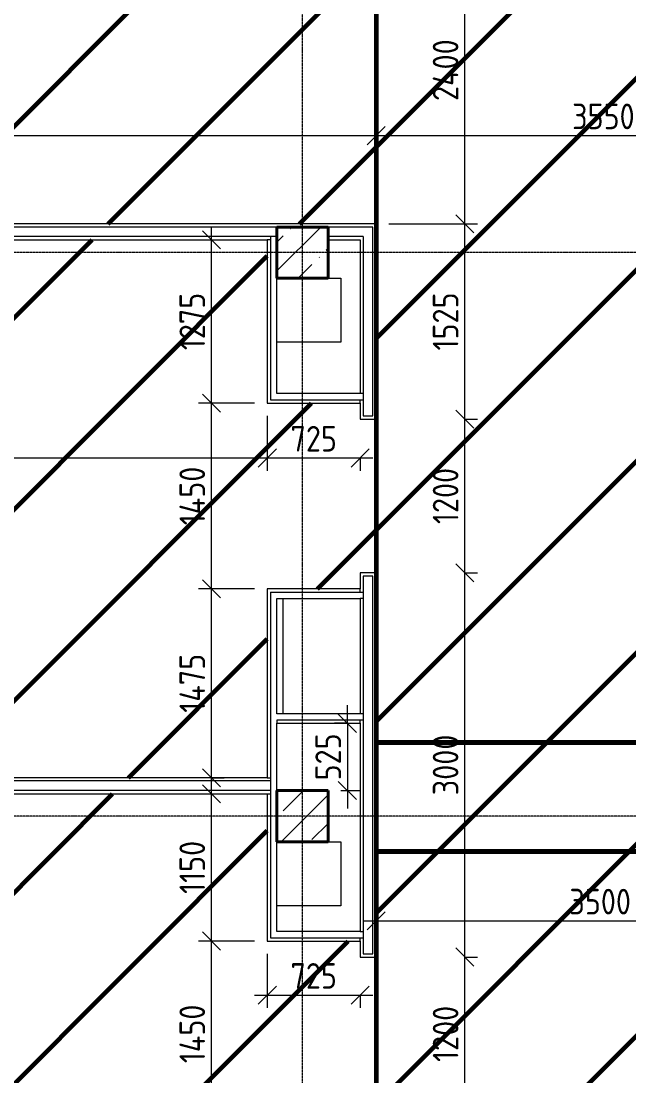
# Model space of a CAD drawing. Header units: millimetres. Extents: x -56773 to 323062, y -262288 to 76460.
# Drawn here: x -14514 to -9767, y -51888 to -43652 of the extents above; entities that cross this region are included whole.
import ezdxf

# ---------------------------------------------------------------- set-up
doc = ezdxf.new("R2010")
doc.units = ezdxf.units.MM
doc.linetypes.add('ADSK_Линия сетки', pattern=[25, 20, -2.5, 0, -2.5])
for name, color, linetype, lineweight in [('1.1)Стяжка керамзит  2 этаж', 5, 'Continuous', 60), ('Несущие колонны', 7, 'Continuous', 18), ('Оси', 7, 'Continuous', 9), ('Перекрытие', 7, 'Continuous', 18), ('Размеры', 7, 'Continuous', 9), ('Стены несущие', 7, 'Continuous', 30), ('Стены отделка', 7, 'Continuous', 30), ('Стены штриховка', 7, 'Continuous', 9)]:
    doc.layers.add(name, color=color, linetype=linetype, lineweight=lineweight)
doc.styles.add('GOST Common_3', font='', dxfattribs={"width": 0.9, "height": 200})
doc.styles.get('GOST Common_3').set_extended_font_data('GOST Common')
doc.dimstyles.new('ADSK_Основной_2_0_2', dxfattribs={"dimscale": 304.8, "dimtxt": 201.142999, "dimasz": 0.463911, "dimexe": 0.328084, "dimexo": 0.328084, "dimgap": 0.164042, "dimtad": 1, "dimdec": 3, "dimrnd": 0.001, "dimdsep": 46, "dimtxsty": 'GOST Common_3', "dimblk1": 'OBLIQUE', "dimblk2": 'OBLIQUE', "dimsah": 1, "dimcen": 0.09, "dimdle": 0.328084, "dimazin": 2, "dimtfac": 1, "dimtdec": 4, "dimtix": 1, "dimtmove": 0, "dimatfit": 3, "dimfxl": 1, "dimtvp": 1, "dimtolj": 1, "dimtzin": 0, "dimlwd": 20, "dimlwe": 20, "dimarcsym": 2})
pattern_1 = [(45, (1283.93, -48864.63), (-224.5064, 224.5064), []), (45, (1508.44, -48864.63), (-224.5064, 224.5064), [396.875, -79.375, 3.353, -76.022])]

# ---------------------------------------------------------------- blocks, each defined once
blk = doc.blocks.new('ADSK_КолоннаЖБ_Прямоугольная - 400x400 мм-1807142-Кладочный план 1-го этажа')
at = {"layer": 'Несущие колонны', "lineweight": 40}
for p, q in [((-200, 200), (200, 200)), ((-200, -200), (-200, 200)), ((200, 200), (200, -200)), ((200, -200), (-200, -200))]:
    blk.add_line(p, q, dxfattribs=at)
blk = doc.blocks.new('_Oblique')
at = {"color": 0, "linetype": 'ByBlock', "lineweight": -2}
blk.add_line((-0.5, -0.5), (0.5, 0.5), dxfattribs=at)
blk = doc.blocks.new('*D4036')
at = {"layer": 'Defpoints', "color": 0, "transparency": 16777216}
for p in [(-11148.4, -50959.7), (-11048.5, -50959.7), (-11148.4, -52159.7)]:
    blk.add_point(p, dxfattribs=at)
at = {"layer": 'Размеры', "color": 0, "lineweight": 20, "transparency": 16777216}
for p, q in [((-11048.5, -52259.7), (-11048.5, -50859.7)), ((-11048.4, -50959.7), (-10948.5, -50959.7)), ((-11048.4, -52159.7), (-10948.5, -52159.7))]:
    blk.add_line(p, q, dxfattribs=at)
at = {"layer": 'Размеры', "color": 0, "lineweight": 20, "transparency": 16777216, "xscale": 141.4, "yscale": 141.4, "zscale": 141.4}
for p, rotation in [((-11048.5, -50959.7), 90), ((-11048.5, -52159.7), 270)]:
    blk.add_blockref('_Oblique', p, dxfattribs=dict(at, rotation=rotation))
at = {"layer": 'Размеры', "color": 0, "lineweight": 9, "transparency": 16777216, "insert": (-11198.5, -51559.7), "char_height": 200, "width": 560.473, "attachment_point": 5, "rotation": 90, "style": 'GOST Common_3'}
blk.add_mtext('\\A1;1200', dxfattribs=at)
blk = doc.blocks.new('*D4037')
at = {"layer": 'Defpoints', "color": 0, "transparency": 16777216}
for p in [(-11148.4, -47959.7), (-11048.5, -47959.7), (-11148.4, -50959.7)]:
    blk.add_point(p, dxfattribs=at)
at = {"layer": 'Размеры', "color": 0, "lineweight": 20, "transparency": 16777216}
for p, q in [((-11048.5, -51059.7), (-11048.5, -47859.7)), ((-11048.4, -47959.7), (-10948.5, -47959.7)), ((-11048.4, -50959.7), (-10948.5, -50959.7))]:
    blk.add_line(p, q, dxfattribs=at)
at = {"layer": 'Размеры', "color": 0, "lineweight": 20, "transparency": 16777216, "xscale": 141.4, "yscale": 141.4, "zscale": 141.4}
for p, rotation in [((-11048.5, -47959.7), 90), ((-11048.5, -50959.7), 270)]:
    blk.add_blockref('_Oblique', p, dxfattribs=dict(at, rotation=rotation))
at = {"layer": 'Размеры', "color": 0, "lineweight": 9, "transparency": 16777216, "insert": (-11198.5, -49459.7), "char_height": 200, "width": 605.475, "attachment_point": 5, "rotation": 90, "style": 'GOST Common_3'}
blk.add_mtext('\\A1;3000', dxfattribs=at)
blk = doc.blocks.new('*D4038')
at = {"layer": 'Defpoints', "color": 0, "transparency": 16777216}
for p in [(-11148.4, -46759.7), (-11048.5, -46759.7), (-11148.4, -47959.7)]:
    blk.add_point(p, dxfattribs=at)
at = {"layer": 'Размеры', "color": 0, "lineweight": 20, "transparency": 16777216}
for p, q in [((-11048.5, -48059.7), (-11048.5, -46659.7)), ((-11048.4, -46759.7), (-10948.5, -46759.7)), ((-11048.4, -47959.7), (-10948.5, -47959.7))]:
    blk.add_line(p, q, dxfattribs=at)
at = {"layer": 'Размеры', "color": 0, "lineweight": 20, "transparency": 16777216, "xscale": 141.4, "yscale": 141.4, "zscale": 141.4}
for p, rotation in [((-11048.5, -46759.7), 90), ((-11048.5, -47959.7), 270)]:
    blk.add_blockref('_Oblique', p, dxfattribs=dict(at, rotation=rotation))
at = {"layer": 'Размеры', "color": 0, "lineweight": 9, "transparency": 16777216, "insert": (-11198.5, -47359.7), "char_height": 200, "width": 560.473, "attachment_point": 5, "rotation": 90, "style": 'GOST Common_3'}
blk.add_mtext('\\A1;1200', dxfattribs=at)
blk = doc.blocks.new('*D4039')
at = {"layer": 'Defpoints', "color": 0, "transparency": 16777216}
for p in [(-11741.1, -45234.7), (-11048.5, -45234.7), (-11148.4, -46759.7)]:
    blk.add_point(p, dxfattribs=at)
at = {"layer": 'Размеры', "color": 0, "lineweight": 20, "transparency": 16777216}
for p, q in [((-11048.5, -46859.7), (-11048.5, -45134.7)), ((-11641.1, -45234.7), (-10948.5, -45234.7)), ((-11048.4, -46759.7), (-10948.5, -46759.7))]:
    blk.add_line(p, q, dxfattribs=at)
at = {"layer": 'Размеры', "color": 0, "lineweight": 20, "transparency": 16777216, "xscale": 141.4, "yscale": 141.4, "zscale": 141.4}
for p, rotation in [((-11048.5, -45234.7), 90), ((-11048.5, -46759.7), 270)]:
    blk.add_blockref('_Oblique', p, dxfattribs=dict(at, rotation=rotation))
at = {"layer": 'Размеры', "color": 0, "lineweight": 9, "transparency": 16777216, "insert": (-11198.5, -45997.2), "char_height": 200, "width": 560.473, "attachment_point": 5, "rotation": 90, "style": 'GOST Common_3'}
blk.add_mtext('\\A1;1525', dxfattribs=at)
blk = doc.blocks.new('*D4040')
at = {"layer": 'Defpoints', "color": 0, "transparency": 16777216}
for p in [(-11616.1, -42834.7), (-11048.5, -42834.7), (-11741.1, -45234.7)]:
    blk.add_point(p, dxfattribs=at)
at = {"layer": 'Размеры', "color": 0, "lineweight": 20, "transparency": 16777216}
for p, q in [((-11048.5, -45334.7), (-11048.5, -42734.7)), ((-11516.1, -42834.7), (-10948.5, -42834.7)), ((-11641.1, -45234.7), (-10948.5, -45234.7))]:
    blk.add_line(p, q, dxfattribs=at)
at = {"layer": 'Размеры', "color": 0, "lineweight": 20, "transparency": 16777216, "xscale": 141.4, "yscale": 141.4, "zscale": 141.4}
for p, rotation in [((-11048.5, -42834.7), 90), ((-11048.5, -45234.7), 270)]:
    blk.add_blockref('_Oblique', p, dxfattribs=dict(at, rotation=rotation))
at = {"layer": 'Размеры', "color": 0, "lineweight": 9, "transparency": 16777216, "insert": (-11198.5, -44034.7), "char_height": 200, "width": 625.93, "attachment_point": 5, "rotation": 90, "style": 'GOST Common_3'}
blk.add_mtext('\\A1;2400', dxfattribs=at)
blk = doc.blocks.new('*D4077')
at = {"layer": 'Defpoints', "color": 0, "transparency": 16777216}
for p in [(-18266.1, -44446.1), (-11741.1, -44546.1), (-11741.1, -45234.7)]:
    blk.add_point(p, dxfattribs=at)
at = {"layer": 'Размеры', "color": 0, "lineweight": 20, "transparency": 16777216}
for p, q in [((-11741.1, -45134.7), (-11741.1, -44446.1)), ((-18366.1, -44546.1), (-11641.1, -44546.1)), ((-18266.1, -44546.1), (-18266.1, -44646.1))]:
    blk.add_line(p, q, dxfattribs=at)
at = {"layer": 'Размеры', "color": 0, "lineweight": 20, "transparency": 16777216, "xscale": 141.4, "yscale": 141.4, "zscale": 141.4, "rotation": 180}
blk.add_blockref('_Oblique', (-18266.1, -44546.1), dxfattribs=at)
at = {"layer": 'Размеры', "color": 0, "lineweight": 20, "transparency": 16777216, "xscale": 141.4, "yscale": 141.4, "zscale": 141.4}
blk.add_blockref('_Oblique', (-11741.1, -44546.1), dxfattribs=at)
at = {"layer": 'Размеры', "color": 0, "lineweight": 9, "transparency": 16777216, "insert": (-15003.6, -44396.1), "char_height": 200, "width": 605.475, "attachment_point": 5, "style": 'GOST Common_3'}
blk.add_mtext('\\A1;6525', dxfattribs=at)
blk = doc.blocks.new('*D4078')
at = {"layer": 'Defpoints', "color": 0, "transparency": 16777216}
for p in [(-8191.1, -44546.1), (-8191.1, -44784.7), (-11741.1, -45234.7)]:
    blk.add_point(p, dxfattribs=at)
at = {"layer": 'Размеры', "color": 0, "lineweight": 20, "transparency": 16777216}
for p, q in [((-11741.1, -45134.7), (-11741.1, -44446.1)), ((-8191.1, -44684.7), (-8191.1, -44446.1)), ((-11841.1, -44546.1), (-8091.1, -44546.1))]:
    blk.add_line(p, q, dxfattribs=at)
at = {"layer": 'Размеры', "color": 0, "lineweight": 20, "transparency": 16777216, "xscale": 141.4, "yscale": 141.4, "zscale": 141.4, "rotation": 180}
blk.add_blockref('_Oblique', (-11741.1, -44546.1), dxfattribs=at)
at = {"layer": 'Размеры', "color": 0, "lineweight": 20, "transparency": 16777216, "xscale": 141.4, "yscale": 141.4, "zscale": 141.4}
blk.add_blockref('_Oblique', (-8191.1, -44546.1), dxfattribs=at)
at = {"layer": 'Размеры', "color": 0, "lineweight": 9, "transparency": 16777216, "insert": (-9966.1, -44396.1), "char_height": 200, "width": 605.475, "attachment_point": 5, "style": 'GOST Common_3'}
blk.add_mtext('\\A1;3550', dxfattribs=at)
blk = doc.blocks.new('*D3918')
at = {"layer": 'Defpoints', "color": 0, "transparency": 16777216}
for p in [(-13027.2, -48084.7), (-12591.1, -48084.7), (-13127.1, -49559.7)]:
    blk.add_point(p, dxfattribs=at)
at = {"layer": 'Размеры', "color": 0, "lineweight": 20, "transparency": 16777216}
for p, q in [((-13027.2, -49659.7), (-13027.2, -47984.7)), ((-12691.1, -48084.7), (-13127.2, -48084.7)), ((-13027.1, -49559.7), (-12927.2, -49559.7))]:
    blk.add_line(p, q, dxfattribs=at)
at = {"layer": 'Размеры', "color": 0, "lineweight": 20, "transparency": 16777216, "xscale": 141.4, "yscale": 141.4, "zscale": 141.4}
for p, rotation in [((-13027.2, -48084.7), 90), ((-13027.2, -49559.7), 270)]:
    blk.add_blockref('_Oblique', p, dxfattribs=dict(at, rotation=rotation))
at = {"layer": 'Размеры', "color": 0, "lineweight": 9, "transparency": 16777216, "insert": (-13177.2, -48822.2), "char_height": 200, "width": 580.928, "attachment_point": 5, "rotation": 90, "style": 'GOST Common_3'}
blk.add_mtext('\\A1;1475', dxfattribs=at)
blk = doc.blocks.new('*D3919')
at = {"layer": 'Defpoints', "color": 0, "transparency": 16777216}
for p in [(-13027.2, -46634.7), (-12591.1, -46634.7), (-12591.1, -48084.7)]:
    blk.add_point(p, dxfattribs=at)
at = {"layer": 'Размеры', "color": 0, "lineweight": 20, "transparency": 16777216}
for p, q in [((-13027.2, -48184.7), (-13027.2, -46534.7)), ((-12691.1, -46634.7), (-13127.2, -46634.7)), ((-12691.1, -48084.7), (-13127.2, -48084.7))]:
    blk.add_line(p, q, dxfattribs=at)
at = {"layer": 'Размеры', "color": 0, "lineweight": 20, "transparency": 16777216, "xscale": 141.4, "yscale": 141.4, "zscale": 141.4}
for p, rotation in [((-13027.2, -46634.7), 90), ((-13027.2, -48084.7), 270)]:
    blk.add_blockref('_Oblique', p, dxfattribs=dict(at, rotation=rotation))
at = {"layer": 'Размеры', "color": 0, "lineweight": 9, "transparency": 16777216, "insert": (-13177.2, -47359.7), "char_height": 200, "width": 580.928, "attachment_point": 5, "rotation": 90, "style": 'GOST Common_3'}
blk.add_mtext('\\A1;1450', dxfattribs=at)
blk = doc.blocks.new('*D3920')
at = {"layer": 'Defpoints', "color": 0, "transparency": 16777216}
for p in [(-13127.1, -45359.7), (-13027.2, -45359.7), (-12591.1, -46634.7)]:
    blk.add_point(p, dxfattribs=at)
at = {"layer": 'Размеры', "color": 0, "lineweight": 20, "transparency": 16777216}
for p, q in [((-13027.2, -46734.7), (-13027.2, -45259.7)), ((-13027.1, -45359.7), (-12927.2, -45359.7)), ((-12691.1, -46634.7), (-13127.2, -46634.7))]:
    blk.add_line(p, q, dxfattribs=at)
at = {"layer": 'Размеры', "color": 0, "lineweight": 20, "transparency": 16777216, "xscale": 141.4, "yscale": 141.4, "zscale": 141.4}
for p, rotation in [((-13027.2, -45359.7), 90), ((-13027.2, -46634.7), 270)]:
    blk.add_blockref('_Oblique', p, dxfattribs=dict(at, rotation=rotation))
at = {"layer": 'Размеры', "color": 0, "lineweight": 9, "transparency": 16777216, "insert": (-13177.2, -45997.2), "char_height": 200, "width": 560.473, "attachment_point": 5, "rotation": 90, "style": 'GOST Common_3'}
blk.add_mtext('\\A1;1275', dxfattribs=at)
blk = doc.blocks.new('*D3922')
at = {"layer": 'Defpoints', "color": 0, "transparency": 16777216}
for p in [(-13027.2, -50834.7), (-12591.1, -50834.7), (-12591.1, -52284.7)]:
    blk.add_point(p, dxfattribs=at)
at = {"layer": 'Размеры', "color": 0, "lineweight": 20, "transparency": 16777216}
for p, q in [((-13027.2, -52384.7), (-13027.2, -50734.7)), ((-12691.1, -50834.7), (-13127.2, -50834.7)), ((-12691.1, -52284.7), (-13127.2, -52284.7))]:
    blk.add_line(p, q, dxfattribs=at)
at = {"layer": 'Размеры', "color": 0, "lineweight": 20, "transparency": 16777216, "xscale": 141.4, "yscale": 141.4, "zscale": 141.4}
for p, rotation in [((-13027.2, -50834.7), 90), ((-13027.2, -52284.7), 270)]:
    blk.add_blockref('_Oblique', p, dxfattribs=dict(at, rotation=rotation))
at = {"layer": 'Размеры', "color": 0, "lineweight": 9, "transparency": 16777216, "insert": (-13177.2, -51559.7), "char_height": 200, "width": 580.928, "attachment_point": 5, "rotation": 90, "style": 'GOST Common_3'}
blk.add_mtext('\\A1;1450', dxfattribs=at)
blk = doc.blocks.new('*D3923')
at = {"layer": 'Defpoints', "color": 0, "transparency": 16777216}
for p in [(-13127.1, -49684.7), (-13027.2, -49684.7), (-12591.1, -50834.7)]:
    blk.add_point(p, dxfattribs=at)
at = {"layer": 'Размеры', "color": 0, "lineweight": 20, "transparency": 16777216}
for p, q in [((-13027.2, -50934.7), (-13027.2, -49584.7)), ((-13027.1, -49684.7), (-12927.2, -49684.7)), ((-12691.1, -50834.7), (-13127.2, -50834.7))]:
    blk.add_line(p, q, dxfattribs=at)
at = {"layer": 'Размеры', "color": 0, "lineweight": 20, "transparency": 16777216, "xscale": 141.4, "yscale": 141.4, "zscale": 141.4}
for p, rotation in [((-13027.2, -49684.7), 90), ((-13027.2, -50834.7), 270)]:
    blk.add_blockref('_Oblique', p, dxfattribs=dict(at, rotation=rotation))
at = {"layer": 'Размеры', "color": 0, "lineweight": 9, "transparency": 16777216, "insert": (-13177.2, -50259.7), "char_height": 200, "width": 515.472, "attachment_point": 5, "rotation": 90, "style": 'GOST Common_3'}
blk.add_mtext('\\A1;1150', dxfattribs=at)
blk = doc.blocks.new('*D3928')
at = {"layer": 'Defpoints', "color": 0, "transparency": 16777216}
for p in [(-18116.1, -45659.7), (-12591.1, -46634.7), (-12591.1, -47062.9)]:
    blk.add_point(p, dxfattribs=at)
at = {"layer": 'Размеры', "color": 0, "lineweight": 20, "transparency": 16777216}
for p, q in [((-18116.1, -45759.7), (-18116.1, -47162.9)), ((-12591.1, -46734.7), (-12591.1, -47162.9)), ((-18216.1, -47062.9), (-12491.1, -47062.9))]:
    blk.add_line(p, q, dxfattribs=at)
at = {"layer": 'Размеры', "color": 0, "lineweight": 20, "transparency": 16777216, "xscale": 141.4, "yscale": 141.4, "zscale": 141.4, "rotation": 180}
blk.add_blockref('_Oblique', (-18116.1, -47062.9), dxfattribs=at)
at = {"layer": 'Размеры', "color": 0, "lineweight": 20, "transparency": 16777216, "xscale": 141.4, "yscale": 141.4, "zscale": 141.4}
blk.add_blockref('_Oblique', (-12591.1, -47062.9), dxfattribs=at)
at = {"layer": 'Размеры', "color": 0, "lineweight": 9, "transparency": 16777216, "insert": (-15353.6, -46912.9), "char_height": 200, "width": 605.475, "attachment_point": 5, "style": 'GOST Common_3'}
blk.add_mtext('\\A1;5525', dxfattribs=at)
blk = doc.blocks.new('*D3929')
at = {"layer": 'Defpoints', "color": 0, "transparency": 16777216}
for p in [(-12591.1, -46634.7), (-11866.1, -46962.9), (-11866.1, -47062.9)]:
    blk.add_point(p, dxfattribs=at)
at = {"layer": 'Размеры', "color": 0, "lineweight": 20, "transparency": 16777216}
for p, q in [((-12591.1, -46734.7), (-12591.1, -47162.9)), ((-12691.1, -47062.9), (-11766.1, -47062.9)), ((-11866.1, -47062.9), (-11866.1, -47162.9))]:
    blk.add_line(p, q, dxfattribs=at)
at = {"layer": 'Размеры', "color": 0, "lineweight": 20, "transparency": 16777216, "xscale": 141.4, "yscale": 141.4, "zscale": 141.4, "rotation": 180}
blk.add_blockref('_Oblique', (-12591.1, -47062.9), dxfattribs=at)
at = {"layer": 'Размеры', "color": 0, "lineweight": 20, "transparency": 16777216, "xscale": 141.4, "yscale": 141.4, "zscale": 141.4}
blk.add_blockref('_Oblique', (-11866.1, -47062.9), dxfattribs=at)
at = {"layer": 'Размеры', "color": 0, "lineweight": 9, "transparency": 16777216, "insert": (-12228.6, -46912.9), "char_height": 200, "width": 454.106, "attachment_point": 5, "style": 'GOST Common_3'}
blk.add_mtext('\\A1;725', dxfattribs=at)
blk = doc.blocks.new('*D3930')
at = {"layer": 'Defpoints', "color": 0, "transparency": 16777216}
for p in [(-12591.1, -50834.7), (-11866.1, -51156.9), (-11866.1, -51256.9)]:
    blk.add_point(p, dxfattribs=at)
at = {"layer": 'Размеры', "color": 0, "lineweight": 20, "transparency": 16777216}
for p, q in [((-12591.1, -50934.7), (-12591.1, -51356.9)), ((-12691.1, -51256.9), (-11766.1, -51256.9)), ((-11866.1, -51256.9), (-11866.1, -51356.9))]:
    blk.add_line(p, q, dxfattribs=at)
at = {"layer": 'Размеры', "color": 0, "lineweight": 20, "transparency": 16777216, "xscale": 141.4, "yscale": 141.4, "zscale": 141.4, "rotation": 180}
blk.add_blockref('_Oblique', (-12591.1, -51256.9), dxfattribs=at)
at = {"layer": 'Размеры', "color": 0, "lineweight": 20, "transparency": 16777216, "xscale": 141.4, "yscale": 141.4, "zscale": 141.4}
blk.add_blockref('_Oblique', (-11866.1, -51256.9), dxfattribs=at)
at = {"layer": 'Размеры', "color": 0, "lineweight": 9, "transparency": 16777216, "insert": (-12228.6, -51106.9), "char_height": 200, "width": 454.106, "attachment_point": 5, "style": 'GOST Common_3'}
blk.add_mtext('\\A1;725', dxfattribs=at)
blk = doc.blocks.new('*D3933')
at = {"layer": 'Defpoints', "color": 0, "transparency": 16777216}
for p in [(-11865.6, -49134.7), (-12116.1, -49659.7), (-11965.6, -49659.7)]:
    blk.add_point(p, dxfattribs=at)
at = {"layer": 'Размеры', "color": 0, "lineweight": 20, "transparency": 16777216}
for p, q in [((-11965.6, -49134.7), (-11965.6, -48993.3)), ((-11965.6, -49134.7), (-12065.6, -49134.7)), ((-11965.6, -49134.7), (-11965.6, -49659.7)), ((-12016.1, -49659.7), (-11865.6, -49659.7)), ((-11965.6, -49659.7), (-11965.6, -49801.1))]:
    blk.add_line(p, q, dxfattribs=at)
at = {"layer": 'Размеры', "color": 0, "lineweight": 20, "transparency": 16777216, "xscale": 141.4, "yscale": 141.4, "zscale": 141.4}
for p, rotation in [((-11965.6, -49134.7), 270), ((-11965.6, -49659.7), 90)]:
    blk.add_blockref('_Oblique', p, dxfattribs=dict(at, rotation=rotation))
at = {"layer": 'Размеры', "color": 0, "lineweight": 9, "transparency": 16777216, "insert": (-12115.6, -49397.2), "char_height": 200, "width": 454.106, "attachment_point": 5, "rotation": 90, "style": 'GOST Common_3'}
blk.add_mtext('\\A1;525', dxfattribs=at)
blk = doc.blocks.new('*D3934')
at = {"layer": 'Defpoints', "color": 0, "transparency": 16777216}
for p in [(-8241.1, -50134.7), (-11741.1, -50577.1), (-8241.1, -50677)]:
    blk.add_point(p, dxfattribs=at)
at = {"layer": 'Размеры', "color": 0, "lineweight": 20, "transparency": 16777216}
for p, q in [((-8241.1, -50234.7), (-8241.1, -50777)), ((-11841.1, -50677), (-8141.1, -50677)), ((-11741.1, -50677.1), (-11741.1, -50777))]:
    blk.add_line(p, q, dxfattribs=at)
at = {"layer": 'Размеры', "color": 0, "lineweight": 20, "transparency": 16777216, "xscale": 141.4, "yscale": 141.4, "zscale": 141.4, "rotation": 180}
blk.add_blockref('_Oblique', (-11741.1, -50677), dxfattribs=at)
at = {"layer": 'Размеры', "color": 0, "lineweight": 20, "transparency": 16777216, "xscale": 141.4, "yscale": 141.4, "zscale": 141.4}
blk.add_blockref('_Oblique', (-8241.1, -50677), dxfattribs=at)
at = {"layer": 'Размеры', "color": 0, "lineweight": 9, "transparency": 16777216, "insert": (-9991.1, -50527), "char_height": 200, "width": 605.475, "attachment_point": 5, "style": 'GOST Common_3'}
blk.add_mtext('\\A1;3500', dxfattribs=at)

msp = doc.modelspace()

# ---------------------------------------------------------------- hatches: boundary and pattern name
at = {"layer": '1.1)Стяжка керамзит  2 этаж', "transparency": 33554687}
h = msp.add_hatch(dxfattribs=at)
h.set_pattern_fill('ANSI31', color=5, scale=333)
h.paths.add_polyline_path([(3658.9343, -39509.6624), (3283.9343, -39509.6624), (1683.9343, -39509.6624), (483.9343, -39509.6624), (-716.0657, -39509.6624), (-1641.0657, -39509.6624), (-1641.0657, -41084.6624), (-2391.0657, -41084.6624), (-2391.0657, -41134.6624), (-2391.0657, -41359.6624), (-2391.0657, -41409.6624), (-2491.0657, -41409.6624), (-2491.0657, -42609.6624), (-2391.0657, -42609.6624), (-2391.0657, -42659.6624), (-2391.0657, -45134.6624), (-2391.0657, -45184.6624), (-2366.0657, -45184.6624), (3658.9343, -45184.6624)])
h.paths.add_polyline_path([(-5466.0657, -50134.6624), (-11741.0657, -50134.6624), (-11741.0657, -55809.6624), (-8116.0657, -55809.6624), (-8116.0657, -55659.6624), (-7716.0657, -55659.6624), (-7716.0657, -55809.6624), (-5466.0657, -55809.6624)])
h.paths.add_polyline_path([(-11741.0657, -53484.6624), (-11866.0657, -53484.6624), (-11866.0657, -53359.6624), (-12591.0657, -53359.6624), (-12591.0657, -52809.6624), (-18266.0657, -52809.6624), (-18266.0657, -55659.6624), (-18116.0657, -55659.6624), (-18116.0657, -55809.6624), (-17516.0657, -55809.6624), (-15916.0657, -55809.6624), (-14716.0657, -55809.6624), (-13116.0657, -55809.6624), (-12591.0657, -55809.6624), (-12591.0657, -54809.6624), (-11866.0657, -54809.6624), (-11866.0657, -54684.6624), (-11741.0657, -54684.6624)])
h.paths.add_polyline_path([(-11741.0657, -50959.6624), (-11866.0657, -50959.6624), (-11866.0657, -50834.6624), (-12591.0657, -50834.6624), (-12591.0657, -49684.6624), (-18116.0657, -49684.6624), (-18116.0657, -50059.6624), (-18266.0657, -50059.6624), (-18266.0657, -50659.6624), (-18266.0657, -52259.6624), (-18266.0657, -52684.6624), (-12591.0657, -52684.6624), (-12591.0657, -52284.6624), (-11866.0657, -52284.6624), (-11866.0657, -52159.6624), (-11741.0657, -52159.6624)])
h.paths.add_polyline_path([(-12591.0657, -48084.6624), (-11866.0657, -48084.6624), (-11866.0657, -47959.6624), (-11741.0657, -47959.6624), (-11741.0657, -46759.6624), (-11866.0657, -46759.6624), (-11866.0657, -46634.6624), (-12591.0657, -46634.6624), (-12591.0657, -45359.6624), (-18116.0657, -45359.6624), (-18116.0657, -45659.6624), (-18266.0657, -45659.6624), (-18266.0657, -46859.6624), (-18266.0657, -48459.6624), (-18266.0657, -49559.6624), (-12591.0657, -49559.6624)])
h.paths.add_polyline_path([(-8241.0657, -49284.6624), (-11741.0657, -49284.6624), (-11741.0657, -50134.6624), (-8241.0657, -50134.6624)])
h.paths.add_polyline_path([(-2491.0657, -39229.6624), (-2506.0657, -39229.6624), (-3396.0657, -39229.6624), (-3446.0657, -39229.6624), (-4366.0657, -39229.6624), (-4416.0657, -39229.6624), (-4466.0657, -39229.6624), (-7641.0657, -39229.6624), (-7641.0657, -40134.6624), (-8191.0657, -40134.6624), (-8191.0657, -39229.6624), (-11616.0657, -39229.6624), (-11616.0657, -42834.6624), (-11741.0657, -42834.6624), (-11741.0657, -49284.6624), (-8241.0657, -49284.6624), (-2491.0657, -49284.6624)])
h.paths.add_polyline_path([(-8191.0657, -45984.6624), (-8191.0657, -44784.6624), (-7391.0657, -44784.6624), (-7391.0657, -45984.6624)], flags=16)
h.paths.add_polyline_path([(-8166.0657, -45959.6624), (-8166.0657, -44809.6624), (-7416.0657, -44809.6624), (-7416.0657, -45959.6624)], flags=0)
h.paths.add_polyline_path([(-8116.0657, -45909.6624), (-8116.0657, -44859.6624), (-7466.0657, -44859.6624), (-7466.0657, -45909.6624)], flags=0)
h.paths.add_polyline_path([(-8116.0657, -45659.6624), (-8116.0657, -45259.6624), (-7716.0657, -45259.6624), (-7716.0657, -45659.6624)], flags=0)
h.paths.add_polyline_path([(-11741.0657, -42834.6624), (-11866.0657, -42834.6624), (-11866.0657, -42709.6624), (-11741.0657, -42709.6624), (-11741.0657, -40234.6624), (-13941.0657, -40234.6624), (-13941.0657, -42709.6624), (-13066.0657, -42709.6624), (-13066.0657, -42834.6624), (-14271.0657, -42834.6624), (-14271.0657, -42709.6624), (-14241.0657, -42709.6624), (-14241.0657, -40509.6624), (-14391.0657, -40509.6624), (-14391.0657, -40384.6624), (-14241.0657, -40384.6624), (-14241.0657, -38334.6624), (-15516.0657, -38334.6624), (-15516.0657, -40384.6624), (-15291.0657, -40384.6624), (-15291.0657, -40509.6624), (-15516.0657, -40509.6624), (-15516.0657, -41509.6624), (-15691.0657, -41509.6624), (-15691.0657, -42709.6624), (-15171.0657, -42709.6624), (-15171.0657, -42834.6624), (-17141.0657, -42834.6624), (-17141.0657, -42709.6624), (-15816.0657, -42709.6624), (-15816.0657, -39784.6624), (-16016.0657, -39784.6624), (-16016.0657, -39734.6624), (-15816.0657, -39734.6624), (-15816.0657, -38134.6624), (-16916.0657, -38134.6624), (-16916.0657, -39734.6624), (-16756.0657, -39734.6624), (-16756.0657, -39784.6624), (-17166.0657, -39784.6624), (-17166.0657, -39734.6624), (-16966.0657, -39734.6624), (-16966.0657, -38134.6624), (-18041.0657, -38134.6624), (-18041.0657, -39734.6624), (-17906.0657, -39734.6624), (-17906.0657, -39784.6624), (-18266.0657, -39784.6624), (-18266.0657, -40259.6624), (-18266.0657, -41859.6624), (-18266.0657, -42709.6624), (-18041.0657, -42709.6624), (-18041.0657, -42834.6624), (-18266.0657, -42834.6624), (-18266.0657, -43059.6624), (-18266.0657, -44659.6624), (-18266.0657, -45234.6624), (-11741.0657, -45234.6624)])
h.paths.add_polyline_path([(-11616.0657, -38084.6624), (-11741.0657, -38084.6624), (-11741.0657, -37859.6624), (-14116.0657, -37859.6624), (-14116.0657, -39834.6624), (-12541.0657, -39834.6624), (-12541.0657, -39234.6624), (-11741.0657, -39234.6624), (-11741.0657, -39229.6624), (-11741.0657, -38984.6624), (-11616.0657, -38984.6624)])
h.paths.add_polyline_path([(-1966.0657, -34259.6624), (-2116.0657, -34259.6624), (-2116.0657, -33859.6624), (-1966.0657, -33859.6624), (-1966.0657, -30509.6624), (-2366.0657, -30509.6624), (-2366.0657, -30384.6624), (-2116.0657, -30384.6624), (-2116.0657, -30059.6624), (-1966.0657, -30059.6624), (-1966.0657, -26369.6624), (-4216.0657, -26369.6624), (-4216.0657, -25109.6624), (-7141.0657, -25109.6624), (-7141.0657, -25334.6624), (-7641.0657, -25334.6624), (-7641.0657, -30384.6624), (-3541.0657, -30384.6624), (-3541.0657, -30059.6624), (-3416.0657, -30059.6624), (-3416.0657, -30384.6624), (-3266.0657, -30384.6624), (-3266.0657, -30509.6624), (-3541.0657, -30509.6624), (-7641.0657, -30509.6624), (-7641.0657, -30934.6624), (-8491.0657, -30934.6624), (-8491.0657, -30909.6624), (-8491.0657, -25109.6624), (-11616.0657, -25109.6624), (-11616.0657, -37734.6624), (-9815.0657, -37734.6624), (-9815.0657, -37859.6624), (-11616.0657, -37859.6624), (-11616.0657, -39229.6624), (-8191.0657, -39229.6624), (-8191.0657, -38784.6624), (-7641.0657, -38784.6624), (-7641.0657, -39229.6624), (-4466.0657, -39229.6624), (-4416.0657, -39229.6624), (-4366.0657, -39229.6624), (-3446.0657, -39229.6624), (-3396.0657, -39229.6624), (-2506.0657, -39229.6624), (-2491.0657, -39229.6624), (-1966.0657, -39229.6624)])
h.paths.add_polyline_path([(-8391.0657, -35434.6624), (-8391.0657, -33384.6624), (-7641.0657, -33384.6624), (-7641.0657, -35434.6624)], flags=16)
h.paths.add_polyline_path([(-8366.0657, -35409.6624), (-8366.0657, -33409.6624), (-7666.0657, -33409.6624), (-7666.0657, -35409.6624)], flags=0)
h.paths.add_polyline_path([(-8316.0657, -35359.6624), (-8316.0657, -33459.6624), (-7716.0657, -33459.6624), (-7716.0657, -35359.6624)], flags=0)
h.paths.add_polyline_path([(-8116.0657, -34259.6624), (-8116.0657, -33859.6624), (-7716.0657, -33859.6624), (-7716.0657, -34259.6624)], flags=0)
h.paths.add_polyline_path([(-4526.6157, -36609.6624), (-4526.6157, -35959.6624), (-4512.6157, -35959.6624), (-4512.6157, -36609.6624)], flags=16)
h.paths.add_polyline_path([(-4466.0657, -36334.6624), (-4466.0657, -36284.6624), (-4366.0657, -36284.6624), (-4366.0657, -36334.6624), (-4366.0657, -37054.6624), (-4366.0657, -37104.6624), (-4466.0657, -37104.6624), (-4466.0657, -37054.6624)], flags=16)
h.paths.add_polyline_path([(-4428.5657, -37054.6624), (-4428.5657, -36334.6624), (-4403.5657, -36334.6624), (-4403.5657, -37054.6624)], flags=0)
h.paths.add_polyline_path([(-4526.6157, -35359.6624), (-4526.6157, -34709.6624), (-4512.6157, -34709.6624), (-4512.6157, -35359.6624)], flags=16)
h.paths.add_polyline_path([(-4466.0657, -38554.6624), (-4366.0657, -38554.6624), (-4366.0657, -38604.6624), (-4366.0657, -39129.6624), (-4416.0657, -39129.6624), (-4466.0657, -39129.6624), (-4466.0657, -38604.6624)], flags=16)
h.paths.add_polyline_path([(-4403.5657, -38604.6624), (-4403.5657, -39129.6624), (-4428.5657, -39129.6624), (-4428.5657, -38604.6624)], flags=0)
h.paths.add_polyline_path([(-4466.0657, -35034.6624), (-4466.0657, -34984.6624), (-4466.0657, -34134.6624), (-4466.0657, -34084.6624), (-4466.0657, -33134.6624), (-4466.0657, -33084.6624), (-4466.0657, -32159.6624), (-4466.0657, -32059.6624), (-4366.0657, -32059.6624), (-3216.0657, -32059.6624), (-3166.0657, -32059.6624), (-2016.0657, -32059.6624), (-1966.0657, -32059.6624), (-1966.0657, -32159.6624), (-2016.0657, -32159.6624), (-3166.0657, -32159.6624), (-3216.0657, -32159.6624), (-4366.0657, -32159.6624), (-4366.0657, -33084.6624), (-4366.0657, -33134.6624), (-4366.0657, -34084.6624), (-4366.0657, -34134.6624), (-4366.0657, -34984.6624), (-4366.0657, -35034.6624)], flags=16)
h.paths.add_polyline_path([(-4428.5657, -34984.6624), (-4428.5657, -34134.6624), (-4403.5657, -34134.6624), (-4403.5657, -34984.6624)], flags=0)
h.paths.add_polyline_path([(-4366.0657, -39167.1624), (-3446.0657, -39167.1624), (-3446.0657, -39192.1624), (-4366.0657, -39192.1624)], flags=16)
h.paths.add_polyline_path([(-4428.5657, -34084.6624), (-4428.5657, -33134.6624), (-4403.5657, -33134.6624), (-4403.5657, -34084.6624)], flags=0)
h.paths.add_polyline_path([(-4428.5657, -33084.6624), (-4428.5657, -32159.6624), (-4416.0657, -32059.6624), (-4366.0657, -32059.6624), (-4366.0657, -32097.1624), (-3216.0657, -32097.1624), (-3216.0657, -32122.1624), (-4366.0657, -32122.1624), (-4366.0657, -32159.6624), (-4403.5657, -32159.6624), (-4403.5657, -33084.6624)], flags=0)
h.paths.add_polyline_path([(-3396.0657, -39167.1624), (-2506.0657, -39167.1624), (-2506.0657, -39192.1624), (-3396.0657, -39192.1624)], flags=16)
h.paths.add_polyline_path([(-2346.0657, -39167.1624), (-2016.0657, -39167.1624), (-2016.0657, -39192.1624), (-2346.0657, -39192.1624)], flags=16)
h.paths.add_polyline_path([(-3166.0657, -32097.1624), (-2016.0657, -32097.1624), (-2016.0657, -32122.1624), (-3166.0657, -32122.1624)], flags=0)
h.paths.add_polyline_path([(-11616.0657, -30934.6624), (-12591.0657, -30934.6624), (-12591.0657, -30284.6624), (-15416.0657, -30284.6624), (-15416.0657, -30909.6624), (-15416.0657, -31909.6624), (-15416.0657, -32709.6624), (-15416.0657, -33709.7905), (-15416.0657, -34059.6624), (-13466.0657, -34059.6624), (-13466.0657, -34259.6624), (-11916.0657, -34259.6624), (-11916.0657, -34059.6624), (-11616.0657, -34059.6624)])
h.paths.add_polyline_path([(-11616.0657, -25109.6624), (-12116.0657, -25109.6624), (-12116.0657, -25259.6624), (-12516.0657, -25259.6624), (-12516.0657, -25109.6624), (-13116.0657, -25109.6624), (-14716.0657, -25109.6624), (-14791.0657, -25109.6624), (-14791.0657, -27634.6624), (-14916.0657, -27634.6624), (-14916.0657, -25109.6624), (-15916.0657, -25109.6624), (-17516.0657, -25109.6624), (-18116.0657, -25109.6624), (-18116.0657, -25259.6624), (-18266.0657, -25259.6624), (-18266.0657, -30159.6624), (-18266.0657, -30259.6624), (-15616.0657, -30259.6624), (-15416.0657, -30259.6624), (-15416.0657, -30159.6624), (-15516.0657, -30159.6624), (-15516.0657, -29734.6624), (-14891.0657, -29734.6624), (-14891.0657, -29684.6624), (-15566.0657, -29684.6624), (-15566.0657, -30159.6624), (-15591.0657, -30159.6624), (-15591.0657, -29659.6624), (-14916.0657, -29659.6624), (-14916.0657, -28834.6624), (-14791.0657, -28834.6624), (-14791.0657, -29934.6624), (-11616.0657, -29934.6624)])
at = {"layer": 'Несущие колонны', "lineweight": 9}
h = msp.add_hatch(dxfattribs=at)
h.set_pattern_fill('FP_3', color=256, style=0, pattern_type=2)
h.set_pattern_definition(pattern_1)
h.paths.add_polyline_path([(-12116.0657, -45659.6624), (-12116.0657, -45259.6624), (-12516.0657, -45259.6624), (-12516.0657, -45659.6624), (-12293.961, -45659.6624)])
h = msp.add_hatch(dxfattribs=at)
h.set_pattern_fill('FP_3', color=256, style=0, pattern_type=2)
h.set_pattern_definition(pattern_1)
h.paths.add_polyline_path([(-12293.961, -50059.6624), (-12116.0657, -50059.6624), (-12116.0657, -49659.6624), (-12516.0657, -49659.6624), (-12516.0657, -50059.6624)])

# ---------------------------------------------------------------- linework, layer by layer
at = {"layer": '1.1)Стяжка керамзит  2 этаж'}
for points in [[(-11741.0657, -49284.6624), (-2491.0657, -49284.6624), (-2491.0657, -39229.6624), (-11741.0657, -39229.6624)], [(-11741.0657, -50134.6624), (-8241.0657, -50134.6624), (-8241.0657, -49284.6624), (-11741.0657, -49284.6624)], [(-11741.0657, -55809.6624), (-5466.0657, -55809.6624), (-5466.0657, -50134.6624), (-11741.0657, -50134.6624)]]:
    msp.add_lwpolyline(points, close=True, dxfattribs=at)
at = {"layer": 'Несущие колонны', "lineweight": 9}
for p, q in [((-12116.0657, -45259.6624), (-12516.0657, -45259.6624)), ((-12516.0657, -45259.6624), (-12516.0657, -45334.6624)), ((-12116.0657, -45334.6624), (-12116.0657, -45259.6624)), ((-12516.0657, -45334.6624), (-12516.0657, -45359.6624)), ((-12516.0657, -45359.6624), (-12516.0657, -45659.6624)), ((-12116.0657, -45359.6624), (-12116.0657, -45334.6624)), ((-12116.0657, -45659.6624), (-12116.0657, -45359.6624)), ((-12516.0657, -45659.6624), (-12116.0657, -45659.6624)), ((-12116.0657, -49659.6624), (-12516.0657, -49659.6624)), ((-12516.0657, -49659.6624), (-12516.0657, -50059.6624)), ((-12116.0657, -50059.6624), (-12116.0657, -49659.6624)), ((-12516.0657, -50059.6624), (-12116.0657, -50059.6624))]:
    msp.add_line(p, q, dxfattribs=at)
at = {"layer": 'Оси', "linetype": 'ADSK_Линия сетки', "lineweight": 5}
for p, q in [((-12316.0657, -59838.5137), (-12316.0657, -24363.7173)), ((63681.4538, -45459.6624), (-23956.1623, -45459.6624)), ((63681.4538, -49859.6624), (-23956.1623, -49859.6624))]:
    msp.add_line(p, q, dxfattribs=at)
at = {"layer": 'Перекрытие'}
for p, q in [((-12116.0657, -45659.6624), (-12016.0657, -45659.6624)), ((-12016.0657, -45659.6624), (-12016.0657, -46159.6624)), ((-12016.0657, -46159.6624), (-12516.0657, -46159.6624)), ((-12466.0657, -49059.6624), (-12466.0657, -48159.6624)), ((-12116.0657, -50059.6624), (-12016.0657, -50059.6624)), ((-12016.0657, -50059.6624), (-12016.0657, -50559.6624)), ((-12016.0657, -50559.6624), (-12516.0657, -50559.6624))]:
    msp.add_line(p, q, dxfattribs=at)
at = {"layer": 'Стены несущие', "lineweight": 9}
for p, q in [((-11741.0657, -45234.6624), (-18266.0657, -45234.6624)), ((-11741.0657, -46759.6624), (-11741.0657, -45234.6624)), ((-18116.0657, -45359.6624), (-12591.0657, -45359.6624)), ((-12516.0657, -46559.6624), (-12516.0657, -45359.6624)), ((-12116.0657, -45359.6624), (-11866.0657, -45359.6624)), ((-11866.0657, -45359.6624), (-11866.0657, -46559.6624)), ((-11866.0657, -46559.6624), (-12516.0657, -46559.6624)), ((-11866.0657, -46634.6624), (-11866.0657, -46759.6624)), ((-11866.0657, -46759.6624), (-11741.0657, -46759.6624)), ((-11866.0657, -47959.6624), (-11866.0657, -48084.6624)), ((-11741.0657, -47959.6624), (-11866.0657, -47959.6624)), ((-11741.0657, -50959.6624), (-11741.0657, -47959.6624)), ((-12516.0657, -49059.6624), (-12516.0657, -48159.6624)), ((-12516.0657, -48159.6624), (-11866.0657, -48159.6624)), ((-11866.0657, -48159.6624), (-11866.0657, -49059.6624)), ((-11866.0657, -49059.6624), (-12516.0657, -49059.6624)), ((-12516.0657, -50759.6624), (-12516.0657, -49134.6624)), ((-11866.0657, -49134.6624), (-11866.0657, -50759.6624)), ((-12591.0657, -49559.6624), (-18266.0657, -49559.6624)), ((-18266.0657, -49684.6624), (-12591.0657, -49684.6624)), ((-11866.0657, -50759.6624), (-12516.0657, -50759.6624)), ((-11866.0657, -50834.6624), (-11866.0657, -50959.6624)), ((-11866.0657, -50959.6624), (-11741.0657, -50959.6624))]:
    msp.add_line(p, q, dxfattribs=at)
at = {"layer": 'Стены отделка', "lineweight": 18}
for p, q in [((-12591.0657, -45359.6624), (-12591.0657, -46634.6624)), ((-12591.0657, -46634.6624), (-11866.0657, -46634.6624)), ((-12591.0657, -48084.6624), (-12591.0657, -49559.6624)), ((-11866.0657, -48084.6624), (-12591.0657, -48084.6624)), ((-12516.0657, -49134.6624), (-11866.0657, -49134.6624)), ((-12591.0657, -49684.6624), (-12591.0657, -50834.6624)), ((-12591.0657, -50834.6624), (-11866.0657, -50834.6624))]:
    msp.add_line(p, q, dxfattribs=at)
at = {"layer": 'Стены штриховка', "lineweight": 9}
for p, q in [((-11766.0657, -45259.6624), (-18266.0657, -45259.6624)), ((-12516.0657, -45334.6624), (-12516.0657, -45259.6624)), ((-12116.0657, -45259.6624), (-12116.0657, -45359.6624)), ((-11766.0657, -46734.6624), (-11766.0657, -45259.6624)), ((-12516.0657, -45334.6624), (-18116.0657, -45334.6624)), ((-12566.0657, -45359.6624), (-12591.0657, -45359.6624)), ((-12566.0657, -45334.6624), (-12566.0657, -46609.6624)), ((-11841.0657, -45334.6624), (-12116.0657, -45334.6624)), ((-11841.0657, -45334.6624), (-11841.0657, -46734.6624)), ((-12566.0657, -46609.6624), (-11841.0657, -46609.6624)), ((-11841.0657, -46559.6624), (-11866.0657, -46559.6624)), ((-11866.0657, -46634.6624), (-11866.0657, -46609.6624)), ((-11841.0657, -46734.6624), (-11766.0657, -46734.6624)), ((-11841.0657, -47984.6624), (-11841.0657, -50934.6624)), ((-11766.0657, -47984.6624), (-11841.0657, -47984.6624)), ((-11766.0657, -50934.6624), (-11766.0657, -47984.6624)), ((-11866.0657, -48109.6624), (-11866.0657, -48084.6624)), ((-12566.0657, -48109.6624), (-12566.0657, -50809.6624)), ((-12566.0657, -48109.6624), (-11841.0657, -48109.6624)), ((-11841.0657, -48159.6624), (-11866.0657, -48159.6624)), ((-11841.0657, -49059.6624), (-11866.0657, -49059.6624)), ((-11841.0657, -49109.6624), (-12516.0657, -49109.6624)), ((-12516.0657, -49109.6624), (-12516.0657, -49134.6624)), ((-11866.0657, -49134.6624), (-11866.0657, -49109.6624)), ((-12591.0657, -49559.6624), (-12566.0657, -49559.6624)), ((-12566.0657, -49584.6624), (-18266.0657, -49584.6624)), ((-12566.0657, -49659.6624), (-18266.0657, -49659.6624)), ((-12591.0657, -49684.6624), (-12566.0657, -49684.6624)), ((-12566.0657, -50809.6624), (-11841.0657, -50809.6624)), ((-11866.0657, -50759.6624), (-11841.0657, -50759.6624)), ((-11866.0657, -50834.6624), (-11866.0657, -50809.6624)), ((-11841.0657, -50934.6624), (-11766.0657, -50934.6624))]:
    msp.add_line(p, q, dxfattribs=at)

# ---------------------------------------------------------------- block references
at = {"layer": 'Несущие колонны', "lineweight": 40, "rotation": 89.9999999999999}
for p in [(-12316.0657, -45459.6624), (-12316.0657, -49859.6624)]:
    msp.add_blockref('ADSK_КолоннаЖБ_Прямоугольная - 400x400 мм-1807142-Кладочный план 1-го этажа', p, dxfattribs=at)

# ---------------------------------------------------------------- dimensions: what is measured, and where the dimension line sits
at = {"layer": 'Размеры', "lineweight": 9}
for base, p1, p2, override, picture, middle in [((-11048.4627, -42834.6624), (-11741.0657, -45234.6624), (-11616.0657, -42834.6624), {"dimpost": '<>', "dimfxl": 2403.253004}, '*D4040', (-11198.4627, -44034.6624)), ((-11048.4627, -45234.6624), (-11148.4476, -46759.6624), (-11741.0657, -45234.6624), {"dimpost": '<>', "dimfxl": 1636.099374}, '*D4039', (-11198.4627, -45997.1624)), ((-13027.164, -45359.6624), (-12591.0657, -46634.6624), (-13127.1489, -45359.6624), {"dimpost": '<>', "dimfxl": 1383.116135}, '*D3920', (-13177.164, -45997.1624)), ((-13027.164, -46634.6624), (-12591.0657, -48084.6624), (-12591.0657, -46634.6624), {"dimpost": '<>', "dimfxl": 1450}, '*D3919', (-13177.164, -47359.6624)), ((-11048.4627, -46759.6624), (-11148.4476, -47959.6624), (-11148.4476, -46759.6624), {"dimpost": '<>', "dimfxl": 1200}, '*D4038', (-11198.4627, -47359.6624)), ((-11048.4627, -47959.6624), (-11148.4476, -50959.6624), (-11148.4476, -47959.6624), {"dimpost": '<>', "dimfxl": 3000}, '*D4037', (-11198.4627, -49459.6624)), ((-13027.164, -48084.6624), (-13127.1489, -49559.6624), (-12591.0657, -48084.6624), {"dimpost": '<>', "dimfxl": 1569.398051}, '*D3918', (-13177.164, -48822.1624)), ((-11965.5601, -49659.6624), (-11865.5752, -49134.6624), (-12116.0657, -49659.6624), {"dimpost": '<>', "dimfxl": 581.696199}, '*D3933', (-12115.5601, -49397.1624)), ((-13027.164, -49684.6624), (-12591.0657, -50834.6624), (-13127.1489, -49684.6624), {"dimpost": '<>', "dimfxl": 1268.812532}, '*D3923', (-13177.164, -50259.6624)), ((-13027.164, -50834.6624), (-12591.0657, -52284.6624), (-12591.0657, -50834.6624), {"dimpost": '<>', "dimfxl": 1450}, '*D3922', (-13177.164, -51559.6624)), ((-11048.4627, -50959.6624), (-11148.4476, -52159.6624), (-11148.4476, -50959.6624), {"dimpost": '<>', "dimfxl": 1200}, '*D4036', (-11198.4627, -51559.6624))]:
    dim = msp.add_linear_dim(base=base, p1=p1, p2=p2, angle=90, dimstyle='ADSK_Основной_2_0_2', override=override, dxfattribs=at)
    dim.commit()
    dim.dimension.update_dxf_attribs({"geometry": picture, "text_midpoint": middle})
for base, p1, p2, override, picture, middle in [((-11741.0657, -44546.0652), (-18266.0657, -44446.0803), (-11741.0657, -45234.6624), {"dimpost": '<>', "dimfxl": 6572.479496}, '*D4077', (-15003.5657, -44396.0652)), ((-8191.0657, -44546.0652), (-11741.0657, -45234.6624), (-8191.0657, -44784.6624), {"dimpost": '<>', "dimfxl": 3578.407467}, '*D4078', (-9966.0657, -44396.0652)), ((-12591.0657, -47062.9058), (-18116.0657, -45659.6624), (-12591.0657, -46634.6624), {"dimpost": '<>', "dimfxl": 5610.369863}, '*D3928', (-15353.5657, -46912.9058)), ((-11866.0657, -47062.9058), (-12591.0657, -46634.6624), (-11866.0657, -46962.9209), {"dimpost": '<>', "dimfxl": 795.850895}, '*D3929', (-12228.5657, -46912.9058)), ((-8241.0657, -50677.0494), (-11741.0657, -50577.0645), (-8241.0657, -50134.6624), {"dimpost": '<>', "dimfxl": 3527.849153}, '*D3934', (-9991.0657, -50527.0494)), ((-11866.0657, -51256.911), (-12591.0657, -50834.6624), (-11866.0657, -51156.9261), {"dimpost": '<>', "dimfxl": 793.397075}, '*D3930', (-12228.5657, -51106.911))]:
    dim = msp.add_linear_dim(base=base, p1=p1, p2=p2, dimstyle='ADSK_Основной_2_0_2', override=override, dxfattribs=at)
    dim.commit()
    dim.dimension.update_dxf_attribs({"geometry": picture, "text_midpoint": middle})

doc.saveas('drawing.dxf')
